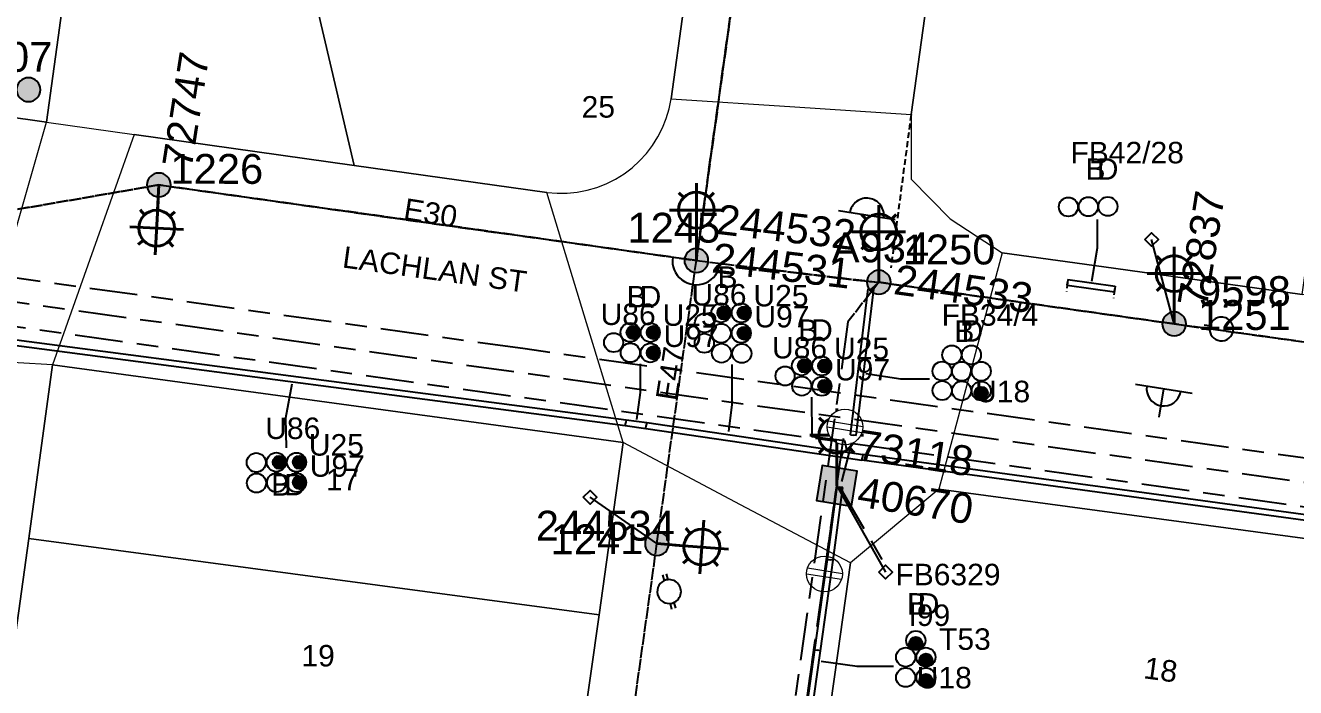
# Model space of a CAD drawing. Header units: metres. Extents: x 307881 to 309377, y 6244646 to 6245709.
# Drawn here: x 308529.6 to 308636, y 6245185.4 to 6245240.8 of the extents above; entities that cross this region are included whole.
import ezdxf
from ezdxf.enums import TextEntityAlignment as Align

# ---------------------------------------------------------------- set-up
doc = ezdxf.new("R2010")
doc.units = ezdxf.units.M
for name, pattern in [('Cable Exist OH', [1, 1, 0]), ('Cable Exist UG', [8.2, 4, -1.2, 1.8, -1.2]), ('DASHED', [0.75, 0.5, -0.25])]:
    doc.linetypes.add(name, pattern=pattern)
doc.layers.get('0').update_dxf_attribs({"color": 6})
for name, color, linetype in [('_User Miscellaneous7', 7, 'Continuous'), ('_User Miscellaneous9', 7, 'Continuous'), ('Duct_SP_EXT', 7, 'Continuous'), ('Equip_LV_EXT', 7, 'Continuous'), ('Equip_SP_HV_EXT', 7, 'Continuous'), ('Equip_SP_LV_EXT', 7, 'Continuous'), ('Equip_SP_SL_EXT', 7, 'Continuous'), ('Mains_HV_EXT', 7, 'Continuous'), ('Mains_LV_EXT', 7, 'Continuous'), ('Mains_SL_EXT', 7, 'Continuous'), ('Services_SP_EXT', 7, 'Continuous'), ('SupportsOH_SP_TR_HV_LV_SL_EXT', 7, 'Continuous'), ('SupportsUG_SP_LV_SL_EXT', 7, 'Continuous'), ('Trench_SP_EXT', 7, 'Continuous')]:
    doc.layers.add(name, color=color, linetype=linetype)
for name, color, linetype, lineweight in [('Cadastre Buildings_SP_EXT', 9, 'Continuous', 5), ('Cadastre Land Parcels_SP_EXT', 9, 'Continuous', 5), ('Cadastre Roads_SP_EXT', 9, 'Continuous', 5)]:
    doc.layers.add(name, color=color, linetype=linetype, lineweight=lineweight)
doc.layers.add('UNKNOWN_FEATURES', color=1, linetype='DASHED', plot=False)
doc.styles.add('COLUMN_LABEL', font='arial.ttf')
doc.styles.add('iecARIAL', font='arial.ttf', dxfattribs={"height": 2})
doc.styles.add('POLE_LABEL', font='arial.ttf')
doc.styles.get("Standard").update_dxf_attribs({"font": 'arial.ttf'})

# ---------------------------------------------------------------- blocks, each defined once
blk = doc.blocks.new('COLUMN_EXT')
blk.add_hatch(color=256).paths.add_polyline_path([(-1.49, 1.48), (-1.49, -1.49), (1.48, -1.49), (1.48, 1.48)])
blk.add_lwpolyline([(-1.49, -1.49), (1.48, -1.49), (1.48, 1.48), (-1.49, 1.48)], close=True)
for tag, height, style, flags, p in [('ASSET_NUM', 2.5, 'COLUMN_LABEL', 8, (2, 2)), ('STRUCTURE_PLANT_NUMBER', 0.2, 'POLE_LABEL', 9, (1.81, 0.03)), ('STREET_CODE', 0.2, 'COLUMN_LABEL', 9, (1.81, -0.2))]:
    blk.add_attdef(tag, text='', height=height, dxfattribs=dict(style=style, flags=flags)).set_placement(p, align=Align.MIDDLE_LEFT)
at = {"flags": 9}
for tag, p in [('COLUMN_TYPE', (1.81, -0.4)), ('OWNED_BY', (1.81, -0.6)), ('STATE', (1.81, -0.8)), ('USAGE', (1.81, -1)), ('STREETNAME', (1.81, -1.6)), ('SUBURB', (1.81, -1.8)), ('LEGEND', (1.81, -1.2)), ('LOCATION', (1.81, -1.4)), ('NOTES', (1.81, -2))]:
    blk.add_attdef(tag, text='', height=0.2, dxfattribs=at).set_placement(p, align=Align.MIDDLE_LEFT)
at = {"flags": 1}
blk.add_attdef('Z', (1.81, -2.35), '', height=0.2, dxfattribs=at)
blk = doc.blocks.new('DUCT_EXT')
blk.add_circle((0, 0.8), 0.8)
at = {"flags": 1}
blk.add_attdef('Z', (0, 0), '', height=0.2, dxfattribs=at)
at = {"flags": 9}
for tag, p in [('DUCT_CODE', (0, 0)), ('XSECT_TYPE', (0, -0.2)), ('STATE', (0, -0.6)), ('FB_REFERENCE', (0, -0.4)), ('NOTES', (0, -0.8))]:
    blk.add_attdef(tag, text='', height=0.2, dxfattribs=at).set_placement(p, align=Align.MIDDLE_LEFT)
blk = doc.blocks.new('*U81')
for p, q in [((-2.18, 4.65), (-2.37, 5.1)), ((-1.87, 4.78), (-2.07, 5.23)), ((-1.4, 2.84), (-1.2, 2.38)), ((-1.1, 2.97), (-0.9, 2.51))]:
    blk.add_line(p, q)
blk.add_lwpolyline([(-1.24, 2.89, 1), (-2.03, 4.72, 1)], format="xyb", close=True)
at = {"flags": 9}
for tag, p in [('ACTUAL_STATUS', (0, 0)), ('CONSTRUCTED_VOLTAGE', (0, -0.2)), ('OPERATING_VOLTAGE', (0, -0.6)), ('ORIENTATION', (0, -0.8)), ('OWNED_BY', (0, -1)), ('NO_PHASES', (0, -0.4)), ('STATE', (0, -1.2)), ('SWITCH_TYPE', (0, -1.4)), ('USAGE', (0, -1.6)), ('LEGEND', (0, -1.8)), ('NOTES', (0, -2))]:
    blk.add_attdef(tag, text='', height=0.2, dxfattribs=at).set_placement(p, align=Align.MIDDLE_LEFT)
at = {"flags": 1}
blk.add_attdef('Z', (0, 0), '', height=0.2, dxfattribs=at)
blk = doc.blocks.new('LV_OH_LINKS_OPEN_EXT')
for p, q in [((-0.17, 4.97), (-0.17, 5.46)), ((0.17, 4.97), (0.17, 5.46)), ((-0.17, 3), (-0.17, 2.5)), ((0.17, 3), (0.17, 2.5))]:
    blk.add_line(p, q)
blk.add_lwpolyline([(0, 2.99, 1), (0, 4.98, 1)], format="xyb", close=True)
at = {"flags": 9}
for tag, p in [('ACTUAL_STATUS', (0, 0)), ('CONSTRUCTED_VOLTAGE', (0, -0.2)), ('OPERATING_VOLTAGE', (0, -0.6)), ('ORIENTATION', (0, -0.8)), ('OWNED_BY', (0, -1)), ('NO_PHASES', (0, -0.4)), ('STATE', (0, -1.2)), ('SWITCH_TYPE', (0, -1.4)), ('USAGE', (0, -1.6)), ('LEGEND', (0, -1.8)), ('NOTES', (0, -2))]:
    blk.add_attdef(tag, text='', height=0.2, dxfattribs=at).set_placement(p, align=Align.MIDDLE_LEFT)
at = {"flags": 1}
blk.add_attdef('Z', (0, 0), '', height=0.2, dxfattribs=at)
blk = doc.blocks.new('SL_LANTERN_EXT')
at = {"lineweight": 40}
for p, q in [((0, 1.97), (0, 6.47)), ((-1.46, 5.68), (-1.06, 5.28)), ((1.46, 5.68), (1.06, 5.28)), ((-2.25, 4.22), (2.25, 4.22)), ((-1.46, 2.76), (-1.06, 3.16)), ((0, 0), (0, 2.72)), ((1.46, 2.76), (1.06, 3.16))]:
    blk.add_line(p, q, dxfattribs=at)
blk.add_circle((0, 4.22), 1.5, dxfattribs=at)
at = {"color": 7, "style": 'iecARIAL', "flags": 8}
blk.add_attdef('ASSET_NUM', (1.5, 1.5), '', height=2.5, dxfattribs=at)
for tag, p, height, flags in [('CONSTRUCTED_VOLTAGE', (0.98, -0.65), 0.2, 9), ('CONTROL_TYPE', (0.98, -0.85), 0.2, 9), ('LANTERN_PURPOSE', (0.98, -1.05), 0.2, 9), ('LANTERN_TYPE', (0.98, -1.25), 0.2, 9), ('LNUMBER', (2.18, -3.25), 2.5, 8), ('OPERATING_VOLTAGE', (0.98, -1.65), 0.2, 9), ('ORIENTATION', (0.98, -1.85), 0.2, 9), ('OWNED_BY', (0.98, -2.05), 0.2, 9), ('STATE', (0.98, -2.25), 0.2, 9), ('NO_PHASES', (0.98, -1.45), 0.2, 9), ('USAGE', (0.98, -2.45), 0.2, 9), ('CEXIST', (0.98, -2.65), 0.2, 9), ('CNEW', (0.98, -2.85), 0.2, 9), ('CNUMBER', (0.98, -3.05), 0.2, 9), ('CREMOVE', (0.98, -3.25), 0.2, 9), ('CREPLACE', (0.98, -3.45), 0.2, 9), ('LKINGHEIGHT', (0.98, -3.65), 0.2, 9), ('LBRACKET', (0.98, -3.85), 0.2, 9), ('LBRACKETVOCAB', (0.98, -4.05), 0.2, 9), ('LCATEGORY', (0.98, -4.25), 0.2, 9), ('LCHARGE1', (0.98, -4.45), 0.2, 9), ('LCHARGE1PERCENT', (0.98, -4.65), 0.2, 9), ('LCHARGE2', (0.98, -4.85), 0.2, 9), ('LCHARGE2PERCENT', (0.98, -5.05), 0.2, 9), ('LCHARGE3', (0.98, -5.25), 0.2, 9), ('LCHARGE3PERCENT', (0.98, -5.45), 0.2, 9), ('LEXIST', (0.98, -5.65), 0.2, 9), ('LLAMP', (0.98, -5.85), 0.2, 9), ('LLAMPVOCAB', (0.98, -6.05), 0.2, 9), ('LMAST', (0.98, -6.25), 0.2, 9), ('LMASTVOCAB', (0.98, -6.45), 0.2, 9), ('LNEW', (0.98, -6.65), 0.2, 9), ('LANTNUMBER', (0.98, -6.85), 0.2, 9), ('LOUTREACH', (0.98, -7.25), 0.2, 9), ('LOUTREACHVOCAB', (0.98, -7.45), 0.2, 9), ('LRATECODE', (0.98, -7.65), 0.2, 9), ('LREMOVE', (0.98, -7.85), 0.2, 9), ('LREPLACE', (0.98, -8.05), 0.2, 9), ('LTYPE', (0.98, -8.25), 0.2, 9), ('LTYPEVOCAB', (0.98, -8.45), 0.2, 9), ('LEGEND', (0.98, -8.65), 0.2, 9), ('STREETNAME', (0.98, -9.25), 0.2, 9), ('SUBURB', (0.98, -9.45), 0.2, 1), ('LOCATION', (0.98, -8.85), 0.2, 9), ('NOTES', (0.98, -9.05), 0.2, 9)]:
    blk.add_attdef(tag, p, '', height=height, dxfattribs=dict(flags=flags))
blk = doc.blocks.new('*U84')
at = {"lineweight": 40}
for p, q in [((0, 0), (-0.11, -2.12)), ((-1.57, -2.08), (-1.19, -2.5)), ((-0.07, -1.37), (-0.31, -5.86)), ((1.34, -2.24), (0.93, -2.61)), ((2.06, -3.73), (-2.44, -3.5)), ((-1.72, -5), (-1.3, -4.62)), ((1.19, -5.15), (0.81, -4.73))]:
    blk.add_line(p, q, dxfattribs=at)
blk.add_circle((-0.19, -3.62), 1.5, dxfattribs=at)
at = {"color": 7, "style": 'iecARIAL', "flags": 8}
blk.add_attdef('ASSET_NUM', (1.5, 1.5), '', height=2.5, dxfattribs=at)
for tag, p, height, flags in [('CONSTRUCTED_VOLTAGE', (0.98, -0.65), 0.2, 9), ('CONTROL_TYPE', (0.98, -0.85), 0.2, 9), ('LANTERN_PURPOSE', (0.98, -1.05), 0.2, 9), ('LANTERN_TYPE', (0.98, -1.25), 0.2, 9), ('LNUMBER', (2.18, -3.25), 2.5, 8), ('OPERATING_VOLTAGE', (0.98, -1.65), 0.2, 9), ('ORIENTATION', (0.98, -1.85), 0.2, 9), ('OWNED_BY', (0.98, -2.05), 0.2, 9), ('STATE', (0.98, -2.25), 0.2, 9), ('NO_PHASES', (0.98, -1.45), 0.2, 9), ('USAGE', (0.98, -2.45), 0.2, 9), ('CEXIST', (0.98, -2.65), 0.2, 9), ('CNEW', (0.98, -2.85), 0.2, 9), ('CNUMBER', (0.98, -3.05), 0.2, 9), ('CREMOVE', (0.98, -3.25), 0.2, 9), ('CREPLACE', (0.98, -3.45), 0.2, 9), ('LKINGHEIGHT', (0.98, -3.65), 0.2, 9), ('LBRACKET', (0.98, -3.85), 0.2, 9), ('LBRACKETVOCAB', (0.98, -4.05), 0.2, 9), ('LCATEGORY', (0.98, -4.25), 0.2, 9), ('LCHARGE1', (0.98, -4.45), 0.2, 9), ('LCHARGE1PERCENT', (0.98, -4.65), 0.2, 9), ('LCHARGE2', (0.98, -4.85), 0.2, 9), ('LCHARGE2PERCENT', (0.98, -5.05), 0.2, 9), ('LCHARGE3', (0.98, -5.25), 0.2, 9), ('LCHARGE3PERCENT', (0.98, -5.45), 0.2, 9), ('LEXIST', (0.98, -5.65), 0.2, 9), ('LLAMP', (0.98, -5.85), 0.2, 9), ('LLAMPVOCAB', (0.98, -6.05), 0.2, 9), ('LMAST', (0.98, -6.25), 0.2, 9), ('LMASTVOCAB', (0.98, -6.45), 0.2, 9), ('LNEW', (0.98, -6.65), 0.2, 9), ('LANTNUMBER', (0.98, -6.85), 0.2, 9), ('LOUTREACH', (0.98, -7.25), 0.2, 9), ('LOUTREACHVOCAB', (0.98, -7.45), 0.2, 9), ('LRATECODE', (0.98, -7.65), 0.2, 9), ('LREMOVE', (0.98, -7.85), 0.2, 9), ('LREPLACE', (0.98, -8.05), 0.2, 9), ('LTYPE', (0.98, -8.25), 0.2, 9), ('LTYPEVOCAB', (0.98, -8.45), 0.2, 9), ('LEGEND', (0.98, -8.65), 0.2, 9), ('STREETNAME', (0.98, -9.25), 0.2, 9), ('SUBURB', (0.98, -9.45), 0.2, 1), ('LOCATION', (0.98, -8.85), 0.2, 9), ('NOTES', (0.98, -9.05), 0.2, 9)]:
    blk.add_attdef(tag, p, '', height=height, dxfattribs=dict(flags=flags))
blk = doc.blocks.new('*U80')
at = {"lineweight": 40}
for p, q in [((2.41, 1.28), (2.78, 0.85)), ((3.93, 1.95), (3.58, -2.53)), ((0, 0), (2.26, -0.18)), ((5.32, 1.05), (4.9, 0.68)), ((1.51, -0.12), (6, -0.47)), ((2.19, -1.63), (2.62, -1.27)), ((5.1, -1.86), (4.73, -1.43))]:
    blk.add_line(p, q, dxfattribs=at)
blk.add_circle((3.76, -0.29), 1.5, dxfattribs=at)
at = {"color": 7, "style": 'iecARIAL', "flags": 8}
blk.add_attdef('ASSET_NUM', (1.5, 1.5), '', height=2.5, dxfattribs=at)
for tag, p, height, flags in [('CONSTRUCTED_VOLTAGE', (0.98, -0.65), 0.2, 9), ('CONTROL_TYPE', (0.98, -0.85), 0.2, 9), ('LANTERN_PURPOSE', (0.98, -1.05), 0.2, 9), ('LANTERN_TYPE', (0.98, -1.25), 0.2, 9), ('LNUMBER', (2.18, -3.25), 2.5, 8), ('OPERATING_VOLTAGE', (0.98, -1.65), 0.2, 9), ('ORIENTATION', (0.98, -1.85), 0.2, 9), ('OWNED_BY', (0.98, -2.05), 0.2, 9), ('STATE', (0.98, -2.25), 0.2, 9), ('NO_PHASES', (0.98, -1.45), 0.2, 9), ('USAGE', (0.98, -2.45), 0.2, 9), ('CEXIST', (0.98, -2.65), 0.2, 9), ('CNEW', (0.98, -2.85), 0.2, 9), ('CNUMBER', (0.98, -3.05), 0.2, 9), ('CREMOVE', (0.98, -3.25), 0.2, 9), ('CREPLACE', (0.98, -3.45), 0.2, 9), ('LKINGHEIGHT', (0.98, -3.65), 0.2, 9), ('LBRACKET', (0.98, -3.85), 0.2, 9), ('LBRACKETVOCAB', (0.98, -4.05), 0.2, 9), ('LCATEGORY', (0.98, -4.25), 0.2, 9), ('LCHARGE1', (0.98, -4.45), 0.2, 9), ('LCHARGE1PERCENT', (0.98, -4.65), 0.2, 9), ('LCHARGE2', (0.98, -4.85), 0.2, 9), ('LCHARGE2PERCENT', (0.98, -5.05), 0.2, 9), ('LCHARGE3', (0.98, -5.25), 0.2, 9), ('LCHARGE3PERCENT', (0.98, -5.45), 0.2, 9), ('LEXIST', (0.98, -5.65), 0.2, 9), ('LLAMP', (0.98, -5.85), 0.2, 9), ('LLAMPVOCAB', (0.98, -6.05), 0.2, 9), ('LMAST', (0.98, -6.25), 0.2, 9), ('LMASTVOCAB', (0.98, -6.45), 0.2, 9), ('LNEW', (0.98, -6.65), 0.2, 9), ('LANTNUMBER', (0.98, -6.85), 0.2, 9), ('LOUTREACH', (0.98, -7.25), 0.2, 9), ('LOUTREACHVOCAB', (0.98, -7.45), 0.2, 9), ('LRATECODE', (0.98, -7.65), 0.2, 9), ('LREMOVE', (0.98, -7.85), 0.2, 9), ('LREPLACE', (0.98, -8.05), 0.2, 9), ('LTYPE', (0.98, -8.25), 0.2, 9), ('LTYPEVOCAB', (0.98, -8.45), 0.2, 9), ('LEGEND', (0.98, -8.65), 0.2, 9), ('STREETNAME', (0.98, -9.25), 0.2, 9), ('SUBURB', (0.98, -9.45), 0.2, 1), ('LOCATION', (0.98, -8.85), 0.2, 9), ('NOTES', (0.98, -9.05), 0.2, 9)]:
    blk.add_attdef(tag, p, '', height=height, dxfattribs=dict(flags=flags))
blk = doc.blocks.new('CCP_EXT')
at = {"flags": 9}
for tag, p in [('STATE', (0, -1.8)), ('LEGEND', (0, -1.4)), ('LIFE_SUPPORT', (0, -1.6)), ('NOTES', (0, -2))]:
    blk.add_attdef(tag, text='', height=0.2, dxfattribs=at).set_placement(p, align=Align.MIDDLE_LEFT)
blk.add_wipeout([(0, 0.57), (0.57, 0), (0, -0.57), (-0.57, 0)])
blk.add_lwpolyline([(-0.57, 0), (0, 0.57), (0.57, 0), (0, -0.57), (-0.57, 0)])
at = {"flags": 1}
blk.add_attdef('Z', (0, 0), '', height=0.2, dxfattribs=at)
at = {"flags": 9}
for tag, p in [('CCP_TYPE', (0, 0)), ('CONSTRUCTED_VOLTAGE', (0, -0.2)), ('OPERATING_VOLTAGE', (0, -0.6)), ('ORIENTATION', (0, -0.8)), ('OWNED_BY', (0, -1)), ('NO_PHASES', (0, -0.4)), ('USAGE', (0, -1.2))]:
    blk.add_attdef(tag, text='', height=0.2, dxfattribs=at).set_placement(p, align=Align.MIDDLE_LEFT)
blk = doc.blocks.new('POLE_EXT')
blk.add_hatch(color=256).paths.add_polyline_path([(-1, 0, 1), (1, 0, 1)])
blk.add_lwpolyline([(-1, 0, 1), (1, 0, 1)], format="xyb", close=True)
for tag, height, flags, p in [('pNumber', 2.5, 8, (-17.84, 2.07)), ('OWNED_BY', 0.2, 9, (1.35, -0.4)), ('SPECIAL_USE', 0.2, 9, (1.35, -0.8)), ('STATE', 0.2, 9, (1.35, -1)), ('PARENT', 0.2, 9, (1.35, -0.6)), ('cLV', 0.2, 9, (1.35, -1.4)), ('hDepth', 0.2, 9, (1.35, -1.6)), ('hDia', 0.2, 9, (1.35, -1.8)), ('cHV', 0.2, 9, (1.35, -2)), ('USAGE', 0.2, 9, (1.35, -1.2)), ('LBRACKET', 0.2, 9, (1.35, -2.2)), ('LExisting', 0.2, 9, (1.35, -2.4)), ('LANTNUMBER', 0.2, 9, (1.35, -2.6)), ('LOther', 0.2, 9, (1.35, -2.8)), ('LRemove', 0.2, 9, (1.35, -3)), ('LEGEND', 0.2, 9, (1.35, -3.2)), ('cLinedev', 0.2, 9, (1.35, -3.4)), ('pExisting', 0.2, 9, (1.35, -3.8)), ('LOCATION', 0.2, 9, (1.35, -3.6)), ('PFNUMBER', 0.2, 9, (1.35, -4)), ('NEWPFNUMBER', 0.2, 9, (1.35, -4.2)), ('pFooting', 0.2, 9, (1.35, -4.4)), ('pNew', 0.2, 9, (1.35, -4.6)), ('pRelocate', 0.2, 9, (1.35, -5)), ('pRemove', 0.2, 9, (1.35, -5.2)), ('pReplace', 0.2, 9, (1.35, -5.4)), ('pStay', 0.2, 9, (1.35, -5.6)), ('pType', 0.2, 9, (1.35, -5.8)), ('cspan', 0.2, 9, (1.35, -6)), ('STREETNAME', 0.2, 9, (1.35, -6.2)), ('SUBURB', 0.2, 9, (1.35, -6.4)), ('OPERATED_BY', 0.2, 9, (1.36, -7.01)), ('NOTES', 0.2, 9, (1.35, -6.6)), ('MAINTAINED_BY', 0.2, 9, (1.36, -6.81))]:
    blk.add_attdef(tag, text='', height=height, dxfattribs=dict(flags=flags)).set_placement(p, align=Align.MIDDLE_LEFT)
at = {"style": 'POLE_LABEL'}
for tag, height, flags, p in [('ASSET_NUM', 2.5, 8, (2, 2)), ('STRUCTURE_PLANT_NUMBER', 0.2, 9, (1.35, 0.03)), ('STREET_CODE', 0.2, 9, (1.35, -0.2))]:
    blk.add_attdef(tag, text='', height=height, dxfattribs=dict(at, flags=flags)).set_placement(p, align=Align.MIDDLE_LEFT)
at = {"flags": 1}
blk.add_attdef('Z', (1.35, -7.33), '', height=0.2, dxfattribs=at)
blk = doc.blocks.new('LV_UG_LINKS_CLOSED_EXT')
blk.add_wipeout([(-1.06, 1.06), (-1.18, 0.92), (-1.29, 0.76), (-1.37, 0.59), (-1.43, 0.42), (-1.48, 0.23), (-1.49, 0.05), (-1.49, -0.14), (-1.46, -0.33), (-1.41, -0.51), (-1.33, -0.68), (-1.24, -0.84), (-1.12, -0.99), (-0.99, -1.12), (-0.84, -1.24), (-0.68, -1.33), (-0.51, -1.41), (-0.33, -1.46), (-0.14, -1.49), (0.05, -1.49), (0.23, -1.48), (0.42, -1.43), (0.59, -1.37), (0.76, -1.29), (0.92, -1.18), (1.06, -1.06), (1.18, -0.92), (1.29, -0.76), (1.37, -0.59), (1.43, -0.42), (1.48, -0.23), (1.49, -0.05), (1.49, 0.14), (1.46, 0.33), (1.41, 0.51), (1.33, 0.68), (1.24, 0.84), (1.12, 0.99), (0.99, 1.12), (0.84, 1.24), (0.68, 1.33), (0.51, 1.41), (0.33, 1.46), (0.14, 1.49), (-0.05, 1.49), (-0.23, 1.48), (-0.42, 1.43), (-0.59, 1.37), (-0.76, 1.29), (-0.92, 1.18)])
at = {"lineweight": 20}
for p, q in [((-0.25, -1.48), (-0.25, 1.48)), ((0.25, -1.48), (0.25, 1.48))]:
    blk.add_line(p, q, dxfattribs=at)
blk.add_circle((0, 0), 1.5, dxfattribs=at)
at = {"flags": 9}
for tag, p in [('ACTUAL_STATUS', (0, 0)), ('CONSTRUCTED_VOLTAGE', (0, -0.2)), ('OPERATING_VOLTAGE', (0, -0.6)), ('ORIENTATION', (0, -0.8)), ('STATE', (0, -1)), ('NO_PHASES', (0, -0.4)), ('SWITCH_TYPE', (0, -1.2)), ('USAGE', (0, -1.4)), ('NOTES', (0, -1.6))]:
    blk.add_attdef(tag, text='', height=0.2, dxfattribs=at).set_placement(p, align=Align.MIDDLE_LEFT)
at = {"flags": 1}
blk.add_attdef('Z', (0, 0), '', height=0.2, dxfattribs=at)
blk = doc.blocks.new('HV_USL_OPEN_EXT')
for p, q in [((0, 7.9), (0, 5.5)), ((2.4, 5.5), (-2.4, 5.5))]:
    blk.add_line(p, q)
blk.add_lwpolyline([(1.44, 5.5, 1), (-1.44, 5.5)], format="xyb")
for tag, height, flags, p in [('ASSET_NUM', 2.5, 8, (2, 2)), ('STREET_CODE', 0.2, 9, (1.5, 0)), ('ACTUAL_STATUS', 0.2, 9, (1.5, -0.2)), ('CONSTRUCTED_VOLTAGE', 0.2, 9, (1.5, -0.4)), ('OPERATING_VOLTAGE', 0.2, 9, (1.5, -0.8)), ('ORIENTATION', 0.2, 9, (1.5, -1)), ('NO_PHASES', 0.2, 9, (1.5, -0.6)), ('OWNED_BY', 0.2, 9, (1.5, -1.2)), ('OPERATED_BY', 0.2, 9, (1.5, -1.4)), ('STATE', 0.2, 9, (1.5, -1.8)), ('SWITCH_TYPE', 0.2, 9, (1.5, -2)), ('MAINTAINED_BY', 0.2, 9, (1.5, -1.6)), ('USAGE', 0.2, 9, (1.5, -2.2)), ('STREETNAME', 0.2, 9, (1.5, -2.8)), ('SUBURB', 0.2, 9, (1.5, -3)), ('LEGEND', 0.2, 9, (1.5, -2.4)), ('LOCATION', 0.2, 9, (1.5, -2.6)), ('NOTES', 0.2, 9, (1.5, -3.2)), ('Z', 0.2, 1, (1.5, -3.6)), ('LABEL_ALIGNMENT', 0.2, 9, (1.5, -3.4))]:
    blk.add_attdef(tag, text='', height=height, dxfattribs=dict(flags=flags)).set_placement(p, align=Align.MIDDLE_LEFT)
blk = doc.blocks.new('HV_USL_CLOSED_EXT')
blk.add_line((2.4, 5.5), (-2.4, 5.5))
blk.add_lwpolyline([(1.44, 5.5, 0.414214), (0, 6.94, 0.414214), (-1.44, 5.5)], format="xyb")
for tag, height, flags, p in [('ASSET_NUM', 2.5, 8, (2, 2)), ('STREET_CODE', 0.2, 9, (1.5, 0)), ('ACTUAL_STATUS', 0.2, 9, (1.5, -0.2)), ('CONSTRUCTED_VOLTAGE', 0.2, 9, (1.5, -0.4)), ('OPERATING_VOLTAGE', 0.2, 9, (1.5, -0.8)), ('ORIENTATION', 0.2, 9, (1.5, -1)), ('NO_PHASES', 0.2, 9, (1.5, -0.6)), ('OWNED_BY', 0.2, 9, (1.5, -1.2)), ('OPERATED_BY', 0.2, 9, (1.5, -1.4)), ('STATE', 0.2, 9, (1.5, -1.8)), ('SWITCH_TYPE', 0.2, 9, (1.5, -2)), ('MAINTAINED_BY', 0.2, 9, (1.5, -1.6)), ('USAGE', 0.2, 9, (1.5, -2.2)), ('STREETNAME', 0.2, 9, (1.5, -2.8)), ('SUBURB', 0.2, 9, (1.5, -3)), ('LEGEND', 0.2, 9, (1.5, -2.4)), ('LOCATION', 0.2, 9, (1.5, -2.6)), ('NOTES', 0.2, 9, (1.5, -3.2)), ('Z', 0.2, 1, (1.5, -3.6)), ('LABEL_ALIGNMENT', 0.2, 9, (1.5, -3.4))]:
    blk.add_attdef(tag, text='', height=height, dxfattribs=dict(flags=flags)).set_placement(p, align=Align.MIDDLE_LEFT)
blk = doc.blocks.new('CABLE_LARGE_EXT')
h = blk.add_hatch(color=256)
edge = h.paths.add_edge_path()
edge.add_arc((0, 0.55), 0.55, 0, 360)
blk.add_circle((0, 0.55), 0.55)
at = {"flags": 1}
blk.add_attdef('Z', (0, 0), '', height=0.2, dxfattribs=at)
at = {"flags": 9}
for tag, p in [('COND_CODE', (0, 0)), ('STATE', (0, -0.4)), ('XSECT_SIZE', (0, -0.6)), ('FB_REFERENCE', (0, -0.2)), ('NOTES', (0, -0.8))]:
    blk.add_attdef(tag, text='', height=0.2, dxfattribs=at).set_placement(p, align=Align.MIDDLE_LEFT)

msp = doc.modelspace()

# ---------------------------------------------------------------- linework, layer by layer
at = {"layer": '_User Miscellaneous7'}
for points in [[(308619.36, 6245224.56), (308619.36, 6245222.17), (308618.9, 6245219.38)], [(308581.08, 6245212.48), (308581.08, 6245210.07), (308580.77, 6245207.82)], [(308588.75, 6245212.43), (308588.77, 6245209.06), (308588.47, 6245206.81)], [(308605.33, 6245211.19), (308602.93, 6245211.19), (308599.98, 6245211.65)], [(308551.45, 6245205.43), (308551.41, 6245207.95), (308551.94, 6245210.81)], [(308602.3, 6245187.13), (308599.25, 6245187.13), (308596.25, 6245187.55)]]:
    msp.add_lwpolyline(points, dxfattribs=at)
at = {"layer": 'Cadastre Land Parcels_SP_EXT', "linetype": 'Continuous'}
for points in [[(308537.17, 6245274.92), (308527.86, 6245276.24), (308523.06, 6245267.75), (308505.74, 6245236.34), (308531.37, 6245232.73), (308537.17, 6245274.92)], [(308546.68, 6245273.59), (308537.17, 6245274.92), (308531.37, 6245232.73), (308538.71, 6245231.7), (308557.12, 6245229.1), (308548.98, 6245263.89), (308546.68, 6245273.59)], [(308584.72, 6245242.17), (308554.61, 6245263.13), (308548.98, 6245263.89), (308557.12, 6245229.1), (308573.28, 6245226.83), (308574.13, 6245226.76), (308574.98, 6245226.77), (308575.82, 6245226.86), (308576.65, 6245227.02), (308577.46, 6245227.26), (308578.25, 6245227.56), (308579.01, 6245227.94), (308579.73, 6245228.39), (308580.41, 6245228.9), (308581.04, 6245229.47), (308581.61, 6245230.09), (308582.12, 6245230.77), (308582.57, 6245231.48), (308582.96, 6245232.24), (308583.27, 6245233.02), (308583.51, 6245233.84), (308583.68, 6245234.67), (308584.72, 6245242.17)], [(308579.65, 6245205.88), (308531.87, 6245212.39), (308529.87, 6245197.86), (308577.64, 6245191.45), (308579.65, 6245205.88)], [(308648.78, 6245196.24), (308606.09, 6245201.99), (308598.69, 6245195.82), (308597.63, 6245188.25), (308595.78, 6245174.98), (308644.88, 6245168.18), (308646.72, 6245181.57), (308646.84, 6245182.21), (308648.78, 6245196.24)], [(308577.64, 6245191.45), (308529.87, 6245197.86), (308527.82, 6245182.91), (308575.51, 6245176.31), (308577.64, 6245191.45)]]:
    msp.add_lwpolyline(points, close=True, dxfattribs=at)
at = {"layer": 'Cadastre Roads_SP_EXT', "linetype": 'Continuous'}
for points in [[(308624.81, 6245385.94), (308629.04, 6245414.84), (308617.42, 6245411.14), (308607.69, 6245408.05), (308604.99, 6245388.55), (308602.34, 6245369.56), (308600.11, 6245353.4), (308597.65, 6245335.64), (308595.46, 6245319.74), (308593.26, 6245304.09), (308590.8, 6245286.23), (308588.25, 6245267.83), (308584.72, 6245242.17), (308583.68, 6245234.67), (308594.04, 6245233.99), (308603.77, 6245233.35), (308607.99, 6245263.75), (308614.48, 6245310.83), (308618.85, 6245342.54), (308621.78, 6245363.78), (308622.81, 6245371.27), (308624.81, 6245385.94)], [(308528.57, 6245222.94), (308531.37, 6245232.73), (308505.74, 6245236.34), (308490.15, 6245238.54), (308487.27, 6245229.42), (308483.85, 6245218.61), (308489.14, 6245217.87), (308525.66, 6245212.78), (308528.57, 6245222.94)], [(308535.3, 6245222.07), (308531.87, 6245212.39), (308579.65, 6245205.88), (308576.6, 6245215.92), (308573.28, 6245226.83), (308557.12, 6245229.1), (308538.71, 6245231.7), (308535.3, 6245222.07)], [(308689.94, 6245201.46), (308690.74, 6245210.78), (308684.77, 6245211.61), (308668.81, 6245213.82), (308652.64, 6245216.06), (308636.54, 6245218.29), (308620.73, 6245220.48), (308611.41, 6245221.78), (308609.03, 6245212.89), (308606.09, 6245201.99), (308648.78, 6245196.24), (308689.02, 6245190.72), (308689.94, 6245201.46)]]:
    msp.add_lwpolyline(points, close=True, dxfattribs=at)
msp.add_lwpolyline([(308519.71, 6245123.68), (308521.76, 6245138.66), (308523.74, 6245153.15), (308525.77, 6245167.93), (308527.82, 6245182.91), (308529.87, 6245197.86), (308531.87, 6245212.39), (308531.87, 6245212.39), (308528.99, 6245212.57), (308525.66, 6245212.78), (308523.66, 6245198.22), (308521.64, 6245183.66), (308519.57, 6245168.66), (308517.48, 6245153.55), (308515.53, 6245139.41), (308513.4, 6245123.96)], dxfattribs=at)
at = {"layer": 'Duct_SP_EXT'}
for p, q in [((308616.9, 6245219.54), (308616.87, 6245219.3)), ((308616.9, 6245219.54), (308620.87, 6245218.99)), ((308600.19, 6245218.77), (308600.42, 6245218.74)), ((308600.66, 6245218.72), (308600.42, 6245218.74)), ((308616.84, 6245219.06), (308616.87, 6245219.3)), ((308616.84, 6245219.06), (308620.8, 6245218.51)), ((308620.8, 6245218.51), (308620.83, 6245218.75)), ((308620.87, 6245218.99), (308620.83, 6245218.75)), ((308525.9, 6245214.4), (308579.84, 6245207.32)), ((308525.97, 6245214.87), (308579.91, 6245207.8)), ((308579.91, 6245207.8), (308579.87, 6245207.56)), ((308579.91, 6245207.8), (308579.87, 6245207.56)), ((308579.91, 6245207.8), (308581.63, 6245207.55)), ((308579.84, 6245207.32), (308579.87, 6245207.56)), ((308579.84, 6245207.32), (308579.87, 6245207.56)), ((308579.84, 6245207.32), (308581.56, 6245207.07)), ((308581.56, 6245207.07), (308581.59, 6245207.31)), ((308581.56, 6245207.07), (308581.59, 6245207.31)), ((308581.63, 6245207.55), (308581.59, 6245207.31)), ((308581.63, 6245207.55), (308581.59, 6245207.31)), ((308597.98, 6245204.66), (308598.01, 6245204.89)), ((308597.98, 6245204.66), (308598.01, 6245204.89)), ((308597.98, 6245204.66), (308599.66, 6245204.41)), ((308599.66, 6245204.41), (308599.7, 6245204.65)), ((308599.66, 6245204.41), (308599.7, 6245204.65)), ((308599.73, 6245204.88), (308599.7, 6245204.65)), ((308599.73, 6245204.88), (308599.7, 6245204.65)), ((308649.04, 6245198.17), (308599.73, 6245204.88)), ((308648.97, 6245197.69), (308599.66, 6245204.41)), ((308597.58, 6245202.18), (308597.82, 6245202.15)), ((308598.06, 6245202.12), (308597.82, 6245202.15)), ((308593.86, 6245175.25), (308595.71, 6245188.52)), ((308594.33, 6245175.18), (308596.19, 6245188.45)), ((308595.71, 6245188.52), (308595.95, 6245188.48)), ((308596.19, 6245188.45), (308595.95, 6245188.48))]:
    msp.add_line(p, q, dxfattribs=at)
at = {"layer": 'Mains_HV_EXT', "linetype": 'Cable Exist OH'}
for points in [[(308585.79, 6245221.13), (308592.21, 6245267.37), (308601.61, 6245335.18)], [(308585.79, 6245221.13), (308540.77, 6245227.46), (308500.76, 6245220.56)], [(308585.79, 6245221.13), (308599.21, 6245219.48)], [(308599.21, 6245219.48), (308601.07, 6245219.31)], [(308601.07, 6245219.31), (308598.49, 6245215.99)], [(308625.81, 6245215.82), (308601.07, 6245219.31)], [(308715.53, 6245203.28), (308625.81, 6245215.82)]]:
    msp.add_lwpolyline(points, dxfattribs=at)
at = {"layer": 'Mains_LV_EXT', "linetype": 'Cable Exist OH'}
for points in [[(308592.21, 6245267.37), (308585.79, 6245221.13)], [(308500.76, 6245220.56), (308540.77, 6245227.46), (308585.79, 6245221.13)], [(308582.49, 6245197.42), (308585.79, 6245221.13)], [(308585.79, 6245221.13), (308601.07, 6245219.31), (308625.81, 6245215.82)], [(308625.81, 6245215.82), (308673.48, 6245209.22)], [(308579.47, 6245175.85), (308582.49, 6245197.42)]]:
    msp.add_lwpolyline(points, dxfattribs=at)
at = {"layer": 'Mains_LV_EXT', "linetype": 'Continuous'}
msp.add_lwpolyline([(308583.81, 6245221.4, 1.025201), (308587.78, 6245220.9)], format="xyb", dxfattribs=at)
at = {"layer": 'Mains_SL_EXT', "linetype": 'Cable Exist OH'}
for points in [[(308540.77, 6245227.46), (308500.76, 6245220.56)], [(308540.77, 6245227.46), (308585.79, 6245221.13)], [(308585.79, 6245221.13), (308601.07, 6245219.31)], [(308601.07, 6245219.31), (308625.81, 6245215.82)], [(308625.81, 6245215.82), (308673.48, 6245209.22)]]:
    msp.add_lwpolyline(points, dxfattribs=at)
at = {"layer": 'Trench_SP_EXT', "linetype": 'Cable Exist UG'}
for points in [[(308601.07, 6245219.31), (308600.42, 6245218.74)], [(308598.94, 6245206.5), (308597.82, 6245202.15)]]:
    msp.add_lwpolyline(points, dxfattribs=at)
at = {"layer": 'UNKNOWN_FEATURES'}
for points in [[(308603.77, 6245233.35), (308602.08, 6245220.53)], [(308616.87, 6245219.3), (308616.78, 6245218.55)], [(308620.83, 6245218.75), (308620.73, 6245217.98)]]:
    msp.add_lwpolyline(points, dxfattribs=at)

# ---------------------------------------------------------------- block references
at = {"layer": '_User Miscellaneous7'}
for name, p, rotation in [('DUCT_EXT', (308617.75, 6245225.62), 90.0000000000002), ('DUCT_EXT', (308619.42, 6245225.63), 89.26083883415893), ('DUCT_EXT', (308621.06, 6245225.66), 89.86598302895264), ('DUCT_EXT', (308588.65, 6245216.74), 89.26083883415893), ('CABLE_LARGE_EXT', (308588.65, 6245216.74), 90.20834737662733), ('DUCT_EXT', (308590.35, 6245216.74), 89.86598302895264), ('CABLE_LARGE_EXT', (308590.35, 6245216.74), 90.0000000000002), ('DUCT_EXT', (308587.27, 6245215.9), 90.0000000000002), ('DUCT_EXT', (308581.04, 6245215.1), 89.26083883415893), ('CABLE_LARGE_EXT', (308581.04, 6245215.1), 90.20834737662733), ('DUCT_EXT', (308582.73, 6245215.1), 90.0000000000002), ('DUCT_EXT', (308582.73, 6245215.1), 89.86598302895264), ('CABLE_LARGE_EXT', (308582.73, 6245215.1), 90.0000000000002), ('DUCT_EXT', (308588.67, 6245215.04), 90.0000000000002), ('DUCT_EXT', (308590.35, 6245215.04), 90.10949403582711), ('CABLE_LARGE_EXT', (308590.35, 6245215.04), 90.0000000000002), ('DUCT_EXT', (308579.66, 6245214.26), 90.0000000000002), ('DUCT_EXT', (308581.06, 6245213.41), 90.0000000000002), ('DUCT_EXT', (308582.73, 6245213.4), 90.10949403582711), ('DUCT_EXT', (308587.26, 6245214.2), 89.65996967749179), ('DUCT_EXT', (308588.7, 6245213.37), 89.86390578419272), ('DUCT_EXT', (308590.4, 6245213.35), 90.15278837733409), ('CABLE_LARGE_EXT', (308582.73, 6245213.4), 90.0000000000002), ('DUCT_EXT', (308595.4, 6245212.3), 89.26083883415893), ('DUCT_EXT', (308597.09, 6245212.3), 90.0000000000002), ('DUCT_EXT', (308597.09, 6245212.3), 89.86598302895264), ('DUCT_EXT', (308594.02, 6245211.46), 90.0000000000002), ('CABLE_LARGE_EXT', (308595.4, 6245212.3), 90.20834737662733), ('CABLE_LARGE_EXT', (308597.09, 6245212.3), 90.0000000000002), ('DUCT_EXT', (308595.42, 6245210.61), 90.0000000000002), ('DUCT_EXT', (308597.1, 6245210.6), 90.10949403582711), ('CABLE_LARGE_EXT', (308597.1, 6245210.6), 90.0000000000002), ('DUCT_EXT', (308549.73, 6245204.21), 90.0000000000002), ('DUCT_EXT', (308551.41, 6245204.23), 89.26083883415893), ('CABLE_LARGE_EXT', (308551.41, 6245204.23), 90.20834737662733), ('DUCT_EXT', (308553.1, 6245204.23), 90.0000000000002), ('DUCT_EXT', (308553.1, 6245204.23), 89.86598302895264), ('CABLE_LARGE_EXT', (308553.1, 6245204.23), 90.0000000000002), ('DUCT_EXT', (308549.75, 6245202.5), 90.4197417912132), ('DUCT_EXT', (308551.43, 6245202.53), 90.0000000000002), ('DUCT_EXT', (308553.1, 6245202.53), 90.10949403582711), ('CABLE_LARGE_EXT', (308553.1, 6245202.53), 90.0000000000002), ('*U81', (308582.49, 6245197.42), 170.9707879584013)]:
    msp.add_blockref(name, p, dxfattribs=dict(at, rotation=rotation))
for name, p in [('DUCT_EXT', (308607.19, 6245212.42)), ('DUCT_EXT', (308608.83, 6245212.42)), ('DUCT_EXT', (308606.37, 6245211.07)), ('DUCT_EXT', (308608.01, 6245211.05)), ('DUCT_EXT', (308609.65, 6245211.05)), ('DUCT_EXT', (308606.38, 6245209.44)), ('DUCT_EXT', (308608.01, 6245209.42)), ('DUCT_EXT', (308609.65, 6245209.41)), ('CABLE_LARGE_EXT', (308609.65, 6245209.46)), ('DUCT_EXT', (308604.17, 6245188.51)), ('CABLE_LARGE_EXT', (308604.17, 6245188.51)), ('DUCT_EXT', (308603.32, 6245187.11)), ('DUCT_EXT', (308605.02, 6245187.11)), ('CABLE_LARGE_EXT', (308605.02, 6245187.11)), ('DUCT_EXT', (308603.32, 6245185.41)), ('DUCT_EXT', (308605.02, 6245185.41)), ('CABLE_LARGE_EXT', (308605.02, 6245185.41))]:
    msp.add_blockref(name, p, dxfattribs=at)
at = {"layer": 'Equip_SP_HV_EXT'}
ref = msp.add_blockref('HV_USL_CLOSED_EXT', (308599.21, 6245219.48), dxfattribs=dict(at, rotation=351.1086229022748))
ref.add_attrib('ASSET_NUM', 'A934', dxfattribs={"layer": '0', "height": 2.5}).set_placement((308601.21, 6245220.23), align=Align.BOTTOM_CENTER)
ref = msp.add_blockref('HV_USL_OPEN_EXT', (308625.81, 6245215.82), dxfattribs=dict(at, rotation=170.8499978621199))
ref.add_attrib('ASSET_NUM', '9598', dxfattribs={"layer": '0', "height": 2.5}).set_placement((308627.81, 6245216.57), align=Align.BOTTOM_LEFT)
at = {"layer": 'Equip_SP_LV_EXT', "rotation": 263.878739274438}
msp.add_blockref('LV_OH_LINKS_OPEN_EXT', (308625.81, 6245215.82), dxfattribs=at)
at = {"layer": 'Equip_SP_SL_EXT'}
ref = msp.add_blockref('*U84', (308540.77, 6245227.46), dxfattribs=at)
ref.add_attrib('ASSET_NUM', '72747', dxfattribs={"layer": '_User Miscellaneous7', "height": 2.5, "rotation": 81.0964, "style": 'iecARIAL'}).set_placement((308542.27, 6245228.96), align=Align.MIDDLE_LEFT)
ref = msp.add_blockref('SL_LANTERN_EXT', (308585.79, 6245221.13), dxfattribs=at)
ref.add_attrib('ASSET_NUM', '244531', dxfattribs={"layer": '_User Miscellaneous9', "height": 2.5, "rotation": 353.216, "style": 'iecARIAL'}).set_placement((308587.29, 6245222.63), align=Align.TOP_LEFT)
ref = msp.add_blockref('SL_LANTERN_EXT', (308585.79, 6245221.13), dxfattribs=at)
ref.add_attrib('ASSET_NUM', '244532', dxfattribs={"layer": '_User Miscellaneous9', "height": 2.5, "rotation": 353.216, "style": 'iecARIAL'}).set_placement((308587.29, 6245222.63), align=Align.BOTTOM_LEFT)
ref = msp.add_blockref('SL_LANTERN_EXT', (308625.81, 6245215.82), dxfattribs=at)
ref.add_attrib('ASSET_NUM', '72837', dxfattribs={"layer": '_User Miscellaneous9', "height": 2.5, "rotation": 80.9037, "style": 'iecARIAL'}).set_placement((308627.31, 6245217.32), align=Align.MIDDLE_LEFT)
ref = msp.add_blockref('SL_LANTERN_EXT', (308601.07, 6245219.31), dxfattribs=at)
ref.add_attrib('ASSET_NUM', '244533', dxfattribs={"layer": '_User Miscellaneous9', "height": 2.5, "rotation": 351.9841, "style": 'iecARIAL'}).set_placement((308602.57, 6245220.81), align=Align.TOP_LEFT)
ref = msp.add_blockref('SL_LANTERN_EXT', (308597.55, 6245202.27), dxfattribs=at)
ref.add_attrib('ASSET_NUM', '73118', dxfattribs={"layer": '_User Miscellaneous7', "height": 2.5, "rotation": 351.2137, "style": 'iecARIAL'}).set_placement((308599.05, 6245203.77), align=Align.BOTTOM_LEFT)
ref = msp.add_blockref('*U80', (308582.49, 6245197.42), dxfattribs=at)
ref.add_attrib('ASSET_NUM', '244534', dxfattribs={"layer": '_User Miscellaneous7', "height": 2.5, "style": 'iecARIAL'}).set_placement((308583.99, 6245198.92), align=Align.MIDDLE_RIGHT)
at = {"layer": 'SupportsOH_SP_TR_HV_LV_SL_EXT'}
ref = msp.add_blockref('POLE_EXT', (308529.85, 6245235.44), dxfattribs=at)
ref.add_attrib('ASSET_NUM', '857907', dxfattribs={"layer": '_User Miscellaneous9', "height": 2.5, "style": 'POLE_LABEL'}).set_placement((308531.85, 6245236.19), align=Align.BOTTOM_RIGHT)
ref = msp.add_blockref('POLE_EXT', (308540.77, 6245227.46), dxfattribs=at)
ref.add_attrib('ASSET_NUM', '1226', dxfattribs={"layer": '_User Miscellaneous9', "height": 2.5, "rotation": 359.9282, "style": 'POLE_LABEL'}).set_placement((308541.74, 6245228.81), align=Align.MIDDLE_LEFT)
ref = msp.add_blockref('POLE_EXT', (308585.79, 6245221.13), dxfattribs=at)
ref.add_attrib('ASSET_NUM', '1245', dxfattribs={"layer": '0', "height": 2.5, "rotation": 0.0382, "style": 'POLE_LABEL'}).set_placement((308587.79, 6245221.88), align=Align.BOTTOM_RIGHT)
ref = msp.add_blockref('POLE_EXT', (308601.07, 6245219.31), dxfattribs=at)
ref.add_attrib('ASSET_NUM', '1250', dxfattribs={"layer": '0', "height": 2.5, "rotation": 359.9328, "style": 'POLE_LABEL'}).set_placement((308603.07, 6245220.06), align=Align.BOTTOM_LEFT)
ref = msp.add_blockref('POLE_EXT', (308625.81, 6245215.82), dxfattribs=at)
ref.add_attrib('ASSET_NUM', '1251', dxfattribs={"layer": '0', "height": 2.5, "rotation": 359.945, "style": 'POLE_LABEL'}).set_placement((308627.81, 6245216.57), align=Align.MIDDLE_LEFT)
ref = msp.add_blockref('POLE_EXT', (308582.49, 6245197.42), dxfattribs=at)
ref.add_attrib('ASSET_NUM', '1241', dxfattribs={"layer": '_User Miscellaneous9', "height": 2.5, "rotation": 0.0664, "style": 'POLE_LABEL'}).set_placement((308581.35, 6245197.79), align=Align.MIDDLE_RIGHT)
at = {"layer": 'SupportsUG_SP_LV_SL_EXT'}
ref = msp.add_blockref('COLUMN_EXT', (308597.55, 6245202.27), dxfattribs=dict(at, rotation=80.9725783279321))
ref.add_attrib('ASSET_NUM', '40670', dxfattribs={"layer": '_User Miscellaneous9', "height": 2.5, "rotation": 350.9278, "style": 'COLUMN_LABEL'}).set_placement((308599.55, 6245203.02), align=Align.TOP_LEFT)

# ---------------------------------------------------------------- texts
at = {"layer": '_User Miscellaneous7'}
for s, p in [('FB42/28', (308617.12, 6245229.27)), ('B', (308618.38, 6245227.89)), ('D', (308619.33, 6245227.9)), ('B', (308587.56, 6245218.84)), ('B', (308579.95, 6245217.2)), ('D', (308581.04, 6245217.21)), ('U86', (308585.38, 6245217.36)), ('U25', (308590.57, 6245217.29)), ('U86', (308577.77, 6245215.73)), ('U25', (308582.96, 6245215.66)), ('U97', (308590.65, 6245215.53)), ('FB34/4', (308606.33, 6245215.67)), ('B', (308594.31, 6245214.4)), ('D', (308595.4, 6245214.41)), ('U97', (308583.04, 6245213.89)), ('B', (308607.4, 6245214.31)), ('D', (308608.01, 6245214.33)), ('U86', (308592.13, 6245212.93)), ('U25', (308597.32, 6245212.86)), ('U97', (308597.4, 6245211.09)), ('U18', (308609.14, 6245209.26)), ('U86', (308549.68, 6245206.18)), ('U25', (308553.33, 6245204.79)), ('U97', (308553.41, 6245203.02)), ('B', (308550.17, 6245201.44)), ('D', (308551.26, 6245201.45)), ('FB6329', (308602.46, 6245193.93)), ('B', (308603.43, 6245191.47)), ('D', (308604.33, 6245191.47)), ('I99', (308603.56, 6245190.52)), ('T53', (308606.12, 6245188.52)), ('U18', (308604.25, 6245185.29))]:
    msp.add_text(s, height=1.8, dxfattribs=at).set_placement(p)
for s, rotation, p in [('E30', 350.8729, (308561.18, 6245224.59)), ('E47', 81.0071, (308584.15, 6245209.31))]:
    msp.add_text(s, height=1.8, rotation=rotation, dxfattribs=at).set_placement(p)
at = {"layer": 'Cadastre Land Parcels_SP_EXT'}
for s, p in [('25', (308576.18, 6245233.1)), ('17', (308554.76, 6245201.89)), ('19', (308552.71, 6245187.13))]:
    msp.add_text(s, height=1.8, dxfattribs=at).set_placement(p)
msp.add_text('18', height=1.8, rotation=352.3336, dxfattribs=at).set_placement((308623.18, 6245186.15))
at = {"layer": 'Cadastre Roads_SP_EXT'}
msp.add_text('LACHLAN ST', height=1.8, rotation=352.1326, dxfattribs=at).set_placement((308556.07, 6245220.56))

# ---------------------------------------------------------------- next in the draw order: block references
at = {"layer": 'Services_SP_EXT'}
for p in [(308623.92, 6245222.89), (308576.89, 6245201.3), (308601.64, 6245195.04)]:
    msp.add_blockref('CCP_EXT', p, dxfattribs=at)

# ---------------------------------------------------------------- next in the draw order: block references
for p in [(308623.92, 6245222.89), (308576.89, 6245201.3), (308601.64, 6245195.04)]:
    msp.add_blockref('CCP_EXT', p, dxfattribs=at)

# ---------------------------------------------------------------- next in the draw order: linework, layer by layer
at = {"layer": 'Cadastre Buildings_SP_EXT', "linetype": 'Continuous'}
msp.add_lwpolyline([(308642.27, 6245259.02), (308626.27, 6245261.22), (308607.99, 6245263.75), (308603.77, 6245233.35), (308603.78, 6245227.95), (308607.05, 6245224.61), (308611.41, 6245221.78), (308620.73, 6245220.48), (308636.54, 6245218.29), (308642.27, 6245259.02)], close=True, dxfattribs=at)
at = {"layer": 'Cadastre Roads_SP_EXT', "linetype": 'Continuous'}
msp.add_lwpolyline([(308587.42, 6245115.14), (308591.71, 6245145.82), (308591.85, 6245146.9), (308593.73, 6245160.3), (308595.78, 6245174.98), (308597.63, 6245188.25), (308598.69, 6245195.82), (308598.69, 6245195.82), (308589.49, 6245200.68), (308579.65, 6245205.88), (308577.64, 6245191.45), (308575.51, 6245176.31), (308573.43, 6245161.41), (308571.39, 6245146.76), (308569.32, 6245132.08), (308567.2, 6245117.07)], dxfattribs=at)
at = {"layer": 'Services_SP_EXT'}
for points in [[(308625.81, 6245215.82), (308623.92, 6245222.89)], [(308582.49, 6245197.42), (308576.89, 6245201.3)]]:
    msp.add_lwpolyline(points, dxfattribs=at)
at = {"layer": 'Trench_SP_EXT', "linetype": 'Cable Exist UG'}
msp.add_lwpolyline([(308597.82, 6245202.15), (308601.51, 6245195.79)], dxfattribs=at)

# ---------------------------------------------------------------- next in the draw order: block references
at = {"layer": 'Equip_LV_EXT'}
for p, rotation in [((308598.24, 6245207.19), 80.97257830425062), ((308596.52, 6245194.88), 81.12063787416656)]:
    msp.add_blockref('LV_UG_LINKS_CLOSED_EXT', p, dxfattribs=dict(at, rotation=rotation))

# ---------------------------------------------------------------- next in the draw order: linework, layer by layer
at = {"layer": '_User Miscellaneous7'}
msp.add_lwpolyline([(308595.44, 6245209.68), (308595.47, 6245206.4), (308598.19, 6245206.05), (308598.37, 6245205.29)], dxfattribs=at)
at = {"layer": 'Duct_SP_EXT'}
for p, q in [((308598.7, 6245206.53), (308600.19, 6245218.77)), ((308599.18, 6245206.48), (308600.66, 6245218.72)), ((308581.56, 6245207.07), (308597.98, 6245204.66)), ((308581.63, 6245207.55), (308598.05, 6245205.13)), ((308598.7, 6245206.53), (308598.94, 6245206.5)), ((308599.18, 6245206.48), (308598.94, 6245206.5)), ((308598.05, 6245205.13), (308598.01, 6245204.89)), ((308598.05, 6245205.13), (308598.01, 6245204.89)), ((308598.05, 6245205.13), (308599.73, 6245204.88)), ((308596.77, 6245196.09), (308597.58, 6245202.18)), ((308597.24, 6245196.02), (308598.06, 6245202.12)), ((308595.71, 6245188.52), (308596.77, 6245196.09)), ((308596.19, 6245188.45), (308597.24, 6245196.02)), ((308596.77, 6245196.09), (308597, 6245196.05)), ((308597.24, 6245196.02), (308597, 6245196.05))]:
    msp.add_line(p, q, dxfattribs=at)
at = {"layer": 'Mains_HV_EXT', "linetype": 'Cable Exist UG'}
for points in [[(308476.19, 6245222.77), (308478.02, 6245222.54), (308478.02, 6245222.54), (308489.63, 6245220.91), (308525.65, 6245216.04), (308890.62, 6245165.02), (308894.78, 6245164.46), (308896.74, 6245178.22), (308897.13, 6245178.64), (308898.42, 6245178.43)], [(308764.86, 6245186.65), (308699.45, 6245195.81), (308638.48, 6245204.34), (308571.45, 6245213.72), (308521.28, 6245220.71)], [(308525.94, 6245218.06), (308890.9, 6245167)], [(308598.49, 6245215.99), (308588.86, 6245147.31)]]:
    msp.add_lwpolyline(points, dxfattribs=at)
at = {"layer": 'Mains_LV_EXT', "linetype": 'Cable Exist UG'}
for points in [[(308597.55, 6245202.27), (308598.24, 6245207.19)], [(308596.52, 6245194.88), (308597.55, 6245202.27)], [(308601.3, 6245145.36), (308596.99, 6245148.93), (308590.26, 6245149.88), (308596.52, 6245194.88)]]:
    msp.add_lwpolyline(points, dxfattribs=at)
at = {"layer": 'Mains_SL_EXT', "linetype": 'Cable Exist UG'}
msp.add_lwpolyline([(308591.81, 6245161.13), (308597.55, 6245202.27)], dxfattribs=at)
at = {"layer": 'Services_SP_EXT'}
msp.add_lwpolyline([(308597.55, 6245202.27), (308601.64, 6245195.04)], dxfattribs=at)

doc.saveas('drawing.dxf')
